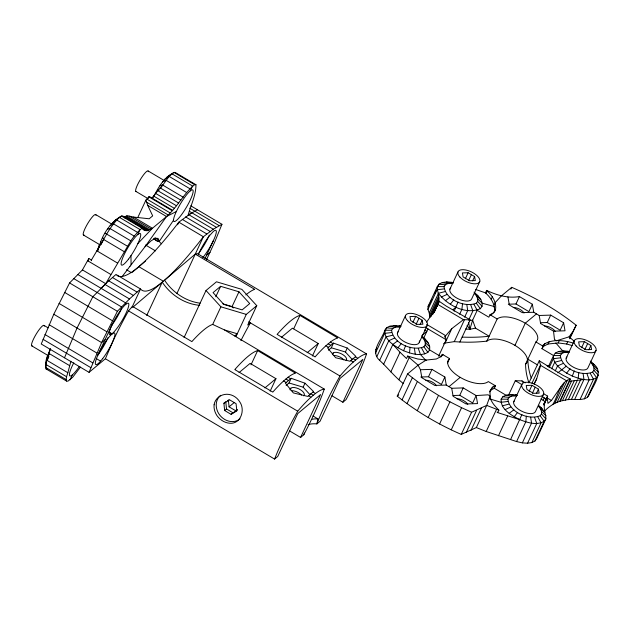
<?xml version="1.0" encoding="UTF-8"?>
<svg xmlns="http://www.w3.org/2000/svg" width="630" height="630" viewBox="0 0 630 630"><rect width="100%" height="100%" fill="white"/><g stroke="black" fill="none" stroke-linecap="round" stroke-linejoin="round"><path stroke-width="0.94" d="M438.023 303.739C440.48 297.998 437.244 292.249 437.291 286.626L439 284.201C443.197 281.437 448.56 281.704 453.285 282.681M80.467 367.101L72.757 377.173L67.938 381.182L66.607 381.087L45.935 368.834C45.785 362.195 47.352 354.974 50.597 348.957M98.957 247.771C101.887 235.187 110.037 222.595 121.519 216.019L122.85 216.114L147.42 230.659L152.444 228.265L166.548 216.531C177.353 207.191 183.637 193.575 194.623 184.645L195.954 184.748C196.048 194.969 190.882 205.223 188.11 215.121L197.403 209.735M403.318 383.544C394.569 376.701 387.773 367.849 379.638 360.376C369.416 351.327 382 339.633 384.859 330.254L386.568 327.828C390.781 324.765 396.057 325.946 400.869 325.852M391.6 330.246L384.859 330.254C384.135 340.673 395.64 346.626 403.586 350.745C411.099 353.611 420.391 356.816 427.904 352.335L429.613 349.91C430.573 344.602 426.675 339.578 422.187 337.176L424.289 340.003L425.305 342.673L425.171 344.988L423.888 346.807C412.233 351.524 393.183 343.318 391.6 330.246L392.884 328.427L395.223 327.238L400.412 326.875M438.913 297.848L429.723 317.551L429.274 312.984L427.92 309.425L428.101 306.33L437.291 286.626L444.032 286.626L445.315 284.807L447.647 283.61L452.844 283.256M444.906 291.611L438.456 293.281C447.481 305.306 465.578 315 480.336 308.716L482.044 306.29C483.005 300.982 479.099 295.95 474.618 293.556L476.721 296.384L477.737 299.045L477.603 301.368L476.319 303.188C464.656 307.905 445.607 299.699 444.032 286.626M517.128 395.238C512.403 394.262 507.032 393.994 502.834 396.766L501.126 399.184C500.409 409.602 511.914 415.564 519.852 419.682C527.373 422.549 536.665 425.754 544.178 421.273L545.887 418.848C545.934 413.225 542.698 407.484 545.155 401.735L540.949 398.861M540.564 408.941L544.714 412.201L541.918 408.429L538.461 406.114L540.564 408.941L541.58 411.603L541.438 413.926L540.162 415.745C528.499 420.462 509.449 412.256 507.874 399.184L509.15 397.365L511.489 396.168L516.679 395.813M534.303 384.009L536.673 378.921L540.635 365.392L539.233 360.785L528.893 382.953L527.46 378.071A183.007 83.94 25 0 1 525.577 364.124L535.917 341.956A22.94 10.521 25 0 0 525.278 323.198A22.94 10.521 25 0 0 497.165 318.977L489.998 314.724L488.849 317.197L477.217 310.307L473.981 304.377M548.872 366.967L548.966 365.416L553.557 355.564L555.266 353.139C559.464 350.367 564.834 350.634 569.559 351.619M573.245 343.074C564.149 340.365 553.392 338.916 544.792 343.775L541.934 348.673L553.557 355.564L553.376 358.659L549.163 367.692M544.029 411.626C549.738 405.594 556.928 401.137 565.26 400.144C572.56 398.018 580.726 401.515 587.42 397.357L589.129 394.931C593.586 384.56 605.997 369.983 590.893 362.494L592.995 365.321L594.011 367.983L593.87 370.306L592.586 372.125C580.931 376.842 561.881 368.629 560.306 355.556L561.582 353.737L563.921 352.548L569.11 352.194M46.179 365.928L46.344 363.998M47.431 355.8L46.47 358.785L45.888 364.455L66.552 376.709L66.134 379.559L66.607 381.087M97.855 250.787L99.115 244.968M409.5 352.926L410.083 347.248M462.514 303.628L461.932 309.306L459.632 314.228M526.357 416.186L525.774 421.864L516.584 441.567L486.195 431.503L476.343 427.565L461.255 434.401C438.385 424.47 416.706 411.729 397.231 396.136L407.571 373.968L418.107 365.195L426.14 360.069L436.299 358.998L440.685 356.761L443.095 354.753L449.552 358.588A22.94 10.521 25 0 0 460.199 377.346A22.94 10.521 25 0 0 488.313 381.567L495.479 385.812L494.329 388.277L491.211 389.868L489.77 391.915M593.87 370.306L598.319 375.228L596.61 377.654C591.105 381.221 584.144 379.732 578.198 378.236L578.781 372.566M46.47 358.785L45.462 367.306L66.134 379.559M97.831 250.086L98.146 247.952M543.517 393.663L547.659 396.12L543.903 405.082M567.158 352.068L562.7 350.902L556.006 343.169L558.18 342.948L566.638 344.019L572.095 345.539M88.192 260.867L88.822 258.489L91.413 260.025L91.169 260.702M66.552 376.709L67.843 372.732L47.171 360.478L50.313 348.8M67.843 372.732L70.93 361.234M434.172 312.401L439.173 301.282L446.253 306.117L470.177 319.851L459.845 342.011L454.262 341.649L445.095 343.019L443.441 343.87M543.95 404.302L547.659 396.12M312.921 415.926L317.953 418.911L316.874 423.895A27.24 12.49 25 0 0 308.086 424.683M465.468 329.065L469.901 329.301L472.626 320.158L477.217 310.307M289.698 430.983L300.589 437.44L303.762 434.794L304.369 433.054M88.822 258.489L82.436 269.908L69.576 282.949L53.794 314.244L41.241 344.004L89.043 372.346L105.375 358.761L113.085 340.885A102.422 19.231 -59.3 0 1 128.504 310.873L132.45 306.377L191.874 341.61L193.528 339.783A102.422 19.231 -59.3 0 1 211.444 324.883L212.696 324.426L224.579 329.978L324.277 389.088A102.422 19.231 -59.3 0 1 306.282 429.975L303.762 434.794M64.496 357.793L77.049 328.033L92.838 296.738L108.738 280.822L116.007 274.444L140.553 288.997A152.177 28.578 -59.3 0 0 160.666 283.476L195.268 254.111L197.355 253.583L366.565 353.91A102.422 19.231 -59.3 0 1 348.571 394.789L346.051 399.617L342.877 402.255L331.986 395.798M89.043 372.346L101.595 342.586L117.385 311.291L129.473 298.966L140.553 288.997L131.828 307.7M190.756 205.797L221.949 224.288L214.783 241.896L206.451 259.859M105.375 358.761L274.586 459.081L276.231 454.978A102.422 19.231 -59.3 0 1 297.714 411.193A102.422 19.231 -59.3 0 1 310.968 397.231L315.488 393.474A102.422 19.231 -59.3 0 1 324.277 389.088M403.586 350.745L405.641 345.618M454.096 311.228L458.073 301.99M510.67 439.386L521.916 414.548M578.198 378.236L572.284 376.055L574.347 370.928M47.171 360.478L48.888 356.446M124.551 217.917L125.11 216.602L127.26 215.649L133.599 217.09L149.192 218.775L152.688 215.869L147.703 205.356L145.9 200.135L149.31 196.473L172.565 210.262M137.749 217.61L145.9 200.135M70.032 379.851L72.332 374.921M137.797 234.533L140.088 229.603L142.191 228.273L143.522 228.367L144.672 230.399L147.42 230.659M98.138 354.58L112.038 324.781M190.228 190.914L192.52 185.984L171.848 173.73C162.737 178.952 157.776 188.74 153.09 197.718M177.613 224.784L178.826 222.177L191.78 212.735M146.727 315.457L162.249 282.153A47.25 41.044 50.2 0 0 199.671 305.329M176.865 293.58L203.372 236.73L213.302 229.225L221.949 224.288M204.931 258.765L213.515 240.353M184.07 337.554L206.01 290.517L216.492 281.791L241.873 289.375L256.772 305.676L247.74 325.041L250.362 322.859A102.422 19.231 -59.3 0 0 240.888 340.641M215.767 296.754L220.634 286.319L238.959 291.792L249.724 303.573L242.148 309.873L223.815 304.4L213.058 292.627L220.634 286.319M212.696 324.426L220.902 306.818L206.01 290.517M233.336 307.96L232.068 306.574L238.959 291.792M236.022 336.412L246.283 314.401L256.772 305.676M251.008 364.833L257.646 350.587L295.439 373.141A102.422 19.231 -59.3 0 0 288.099 377.236L283.579 380.993A102.422 19.231 -59.3 0 0 273.168 391.679L272.798 392.104L234.809 369.589L235.187 369.156A102.422 19.231 -59.3 0 1 257.457 350.627L257.646 350.587M293.706 328.766L299.935 315.402L337.727 337.956A102.422 19.231 -59.3 0 0 330.388 342.051L325.868 345.807A102.422 19.231 -59.3 0 0 315.457 356.493L315.087 356.919L277.098 334.404L277.476 333.971A102.422 19.231 -59.3 0 1 299.746 315.441L299.935 315.402M270.136 391.175L275.956 378.693L250.118 363.376L239.046 372.59M286.114 385.387L289.028 382.969L291.202 378.299L304.975 383.205L313.582 391.569L307.755 396.412L293.328 392.899L285.374 383.15L291.202 378.299M290.099 389.797L290.839 388.19M312.425 355.989L318.245 343.515L292.407 328.191L281.334 337.404M310.133 394.837L303.125 387.174L304.975 383.205M328.403 350.209L331.317 347.784L333.49 343.114L347.264 348.028L355.863 356.383L350.044 361.226L335.617 357.722L327.663 347.965L333.49 343.114M332.38 354.611L333.128 353.013M300.589 437.44L320.575 394.585L297.738 413.587L277.759 456.435L274.586 459.081M352.414 359.659L345.413 351.989L347.264 348.028M342.877 402.255L362.864 359.399L340.027 378.402L320.048 421.257L316.874 423.895L318.52 419.793A102.422 19.231 -59.3 0 1 340.003 376.008A102.422 19.231 -59.3 0 1 353.257 362.045L357.777 358.289A102.422 19.231 -59.3 0 1 366.565 353.91M384.969 331.254L386.568 327.828L392.884 328.427M375.488 353.052L384.678 333.349L391.466 332.569M376.842 356.604L386.032 336.9L392.482 335.231M379.638 360.376L388.828 340.673L394.577 338.058M397.475 332.829L405.515 315.583M383.694 364.101L392.884 344.397L397.617 340.861M412.902 322.395L415.713 316.362L422.179 320.197L422.887 324.206L417.131 324.395L410.673 320.56L409.965 316.551L415.713 316.362M390.82 371.944L400.011 352.241L392.884 344.397M416.131 324.316L418.95 318.276M420.163 324.505L422.179 320.197M430.211 303.054L431.802 299.62M434.606 293.627L436.196 290.202M438.197 285.918L439 284.201L445.315 284.807M427.92 309.425L437.102 289.721L443.89 288.942M426.14 360.069L417.682 358.99L407.665 356.068L406.515 358.533L400.011 352.241M429.274 312.984L438.456 293.281M398.869 379.725L409.209 357.557L407.665 356.068M429.605 315.299L438.795 295.596M431.211 316.291L438.803 300.022M419.297 342.413L427.337 325.167M432.747 314.394L438.472 302.101M434.031 312.307L439.173 301.282M434.109 312.275L439.071 301.636M423.588 338.357L427.983 328.939L425.825 327.466M449.907 289.202L457.947 271.963M402.066 399.853L412.398 377.685L407.571 373.968M407.043 403.657L417.383 381.489L412.398 377.685M465.334 278.775L468.145 272.743L474.61 276.57L475.311 280.586L469.563 280.767L463.105 276.94L462.396 272.924L468.145 272.743M468.562 280.689L471.374 274.656M472.594 280.878L474.61 276.57M420.832 377.008L428.502 376.764L431.952 369.369L444.867 377.023L446.284 385.056L451.71 388.269L463.215 387.907L476.138 395.561L488.085 394.821L490.108 396.026C490.368 401.751 495.188 406.2 498.873 410.146L497.724 412.611L519.852 419.682M438.606 356.139L446.245 339.767L444.843 335.16L426.62 324.363M445.095 343.019L451.812 328.616L463.483 319.646L470.177 319.851M441.622 355.981L442.394 354.336L443.095 354.753M417.241 410.736L427.581 388.568L417.383 381.489M479.761 281.547L471.728 298.785A11.931 5.473 25 0 1 457.624 298.525A11.931 5.473 25 0 1 450.741 288.02M464.633 317.173L467.688 310.606L466.838 304.605M454.262 341.649L464.601 319.481M447.544 362.896L449.552 358.588M468.696 319.977L472.909 310.952L470.744 304.865M444.867 377.023L441.417 384.418L428.502 376.764M486.596 290.399C492.022 295.36 496.81 301.975 495.519 309.724L494.369 312.197C495.574 304.487 490.943 297.801 485.447 292.863L486.596 290.399C496.944 295.242 507.882 298.541 519.435 296.58L532.35 304.235L533.767 312.267L539.193 315.48L550.699 315.118L563.622 322.773L565.031 330.805L553.526 331.167L540.611 323.513L539.193 315.48M428.172 417.564L438.512 395.388L427.581 388.568M486.147 293.438L487.297 290.973M491.227 299.313L492.377 296.84M494.156 304.983L495.306 302.518L501.165 296.092L511.702 287.327C534.634 297.25 556.573 309.645 576.159 325.23L569.748 338.782M439.583 423.982L449.922 401.814L438.512 395.388M453.057 395.514L459.766 395.301L463.215 387.907M510.875 289.099L511.702 287.327M497.165 318.977L486.825 341.145A22.94 10.521 25 0 1 511.45 343.484A22.94 10.521 25 0 1 527.404 360.951M451.23 429.857L461.57 407.689L449.922 401.814M508.315 304.219L515.986 303.975L519.435 296.58M461.255 434.401L471.594 412.233L486.683 405.397L490.108 396.026L489.959 390.813L492.361 387.395L494.77 385.395M466.263 432.479L476.603 410.311M471.012 430.369L481.351 408.193M491.211 389.868L492.361 387.395L495.479 385.812M532.35 304.235L528.901 311.63L515.986 303.975M476.343 427.565L486.683 405.397L498.873 410.146M486.195 431.503L496.534 409.327M508.457 395.356L515.293 380.701L521.986 380.898L525.302 382.867M540.54 322.725L547.249 322.513L550.699 315.118M513.749 401.759L521.79 384.52M498.464 435.771L507.654 416.06M541.934 348.673L544.792 343.775L542.375 345.783L535.917 341.956M543.643 346.248L548.029 344.011L549.179 341.539M531.996 383.205L540.682 364.589M529.176 391.332L531.988 385.3L538.445 389.127L539.154 393.144L533.405 393.325L526.94 389.498L526.239 385.481L531.988 385.3M563.622 322.773L560.172 330.167L547.249 322.513M532.405 393.246L535.216 387.214M536.437 393.443L538.445 389.127M551.667 368.778L554.731 362.211L553.376 358.659L560.164 357.879M543.603 394.104L535.563 411.351A11.931 5.473 25 0 1 521.467 411.083A11.931 5.473 25 0 1 514.576 400.578M569.646 337.987L576.159 325.23M555.235 370.912L557.534 365.983L563.283 363.376M516.584 441.567L522.349 442.874L531.531 423.171L530.673 417.17M543.107 400.334L544.249 397.877M543.863 404.106L547.171 397.01M543.824 404.499L547.431 396.774M566.181 358.139L574.213 340.901M522.349 442.874L527.562 443.213L536.752 423.51L534.587 417.422M527.562 443.213L531.877 442.567L541.06 422.864L537.823 416.942M531.877 442.567L534.988 440.976L544.178 421.273L540.162 415.745M552.935 404.216C558.164 396.168 559.464 381.717 570.497 379.142L560.157 401.31M554.778 403.271L564.385 382.662M581.608 347.713L584.419 341.68L590.877 345.508L591.586 349.524L585.837 349.705L579.372 345.878L578.663 341.862L584.419 341.68M557.133 402.286L567.472 380.118M559.676 401.436L570.008 379.268M584.837 349.626L587.648 343.594M562.385 400.719L571.567 381.016L583.963 379.543L583.104 373.543M565.26 400.144L574.442 380.441M588.869 349.815L590.877 345.508M568.284 399.703L577.474 380M571.465 399.404L580.647 379.701M596.035 350.485L587.995 367.723A11.931 5.473 25 0 1 573.899 367.463A11.931 5.473 25 0 1 567.008 356.958M574.773 399.247L583.963 379.543M579.994 399.593L589.176 379.882L587.018 373.803M584.301 398.94L593.491 379.236L590.255 373.314M587.42 397.357L596.61 377.654L592.586 372.125M558.18 342.948L559.338 340.476M566.638 344.019L567.788 341.555M438.307 303.542L434.338 310.968L426.66 322.032M101.005 288.272L105.698 283.689L130.812 240.865L134.198 236.124L140.088 229.603L119.424 217.35C111.415 225.067 105.848 234.943 100.91 244.81L100.658 241.337M148.578 197.93L149.31 196.473M534.019 383.749L536.673 378.921M91.413 260.025L103.611 239.447L102.682 237.313M160.634 188.023L169.123 176.408L173.951 172.392L175.282 172.494L195.954 184.748M161.595 243.779A183.007 34.367 -59.3 0 1 159.524 241.755L159.28 241.369L173.518 220.248M551.439 400.467L547.257 397.987L547.942 403.381L551.439 400.467L561.314 386.253M375.669 349.957L376.953 348.138M428.101 306.33L429.384 304.51M440.685 356.761L442.394 354.336M490.699 315.15L493.117 313.142L495.519 309.724M534.988 440.976L536.697 438.551L545.887 418.848L541.438 413.926M129.922 266.38L145.01 246.739L166.548 216.531L176.345 211.507A18.349 3.449 -59.3 0 1 192.796 189.984A18.349 3.449 -59.3 0 1 180.865 215.578A18.349 3.449 -59.3 0 1 176.345 211.507M553.526 331.167L554.495 339.57L556.526 340.767L569.095 336.829L572.127 332.664M151.893 198.001L162.571 184.984L183.243 197.237M397.916 347.839L401.397 343.437M450.348 304.211L453.82 299.809M514.19 416.776L517.663 412.374M561.18 360.549L554.731 362.211L557.534 365.983L561.582 369.716L566.614 373.149L570.095 368.747M444.536 337.089L451.812 328.616M137.891 243.495L152.444 228.265L133.599 217.09M145.01 246.739L150.806 241.046L155.263 238.211L158.091 238.416L159.28 241.369M132.174 272.365L145.522 261.009M133.017 307.086L163.39 281.24L138.844 266.687A152.177 28.578 -59.3 0 1 117.007 275.412M105.092 339.68L101.595 342.586L53.794 314.244M206.561 255.252L210.058 252.346M234.636 335.947L237.258 333.766L224.579 329.978M223.902 403.271L229.619 399.853L236.077 403.68L236.817 410.933L231.1 414.351L224.642 410.516L223.902 403.271L225.768 401.719L226.509 408.965L232.966 412.8L237.053 410.358M224.642 410.516L226.509 408.965M237.163 409.689L235.533 410.666L229.068 406.838L234.234 402.538M231.1 414.351L232.966 412.8M235.533 410.666L237.006 409.437M264.884 387.907L275.956 378.693M307.172 352.721L318.245 343.515M422.336 335.136L426.833 331.404L424.675 329.931M453.017 309.613L456.01 307.125M397.231 396.136L398.735 394.884M448.993 386.662L460.199 377.346M536.484 313.874L525.278 323.198L514.938 345.366L515.608 344.815M557.841 372.826L566.323 366.172M445.315 300.778L450.048 297.234M509.158 413.335L513.891 409.791M547.486 366.495L548.966 365.416L547.1 365.88M114.542 220.744L121.519 216.019L142.191 228.273M164.926 179.133L169.123 176.408L189.795 188.661M112.494 222.752L116.7 220.027L137.364 232.289M166.974 177.124L173.951 172.392L194.623 184.645M125.921 304.18L127.496 303.18L128.496 303.258A18.349 3.449 -59.3 0 1 118.243 326.545A18.349 3.449 -59.3 0 1 110.108 329.482A18.349 3.449 -59.3 0 1 125.921 304.18L125.551 302.825L77.742 274.475M227.398 400.743L229.029 399.766M162.556 182.015L165.958 180.243L186.63 192.504M110.124 225.634L113.526 223.87L134.198 236.124M489.998 314.724L493.117 313.142M441.26 297.045L447.009 294.438M505.102 409.602L510.851 406.996M126.756 218.405L127.693 218.137M569.347 381.607L571.567 381.016M502.299 405.838L508.749 404.169M160.012 185.566L162.571 184.984M107.58 229.186L110.14 228.603L130.812 240.865M477.737 299.045L482.226 303.195L494.203 306.526M467.066 325.615L469.901 329.301L475.5 328.143L489.124 336.223A183.023 83.947 25 0 1 462.137 337.089M469.177 320.67L472.626 320.158L475.5 328.143M548.029 344.011L556.006 343.169M507.733 401.499L500.945 402.279L489.518 398.829M533.767 312.267L522.262 312.63L509.347 304.975L507.93 296.943M409.209 357.557L418.107 365.195L420.446 369.731L431.952 369.369M446.284 385.056L434.779 385.418L421.856 377.764L420.446 369.731M553.557 355.564L560.306 355.556M501.126 399.184L507.874 399.184M459.845 342.011L466.94 342.192A183.007 83.916 25 0 0 486.801 341.129M317.953 418.911L316.677 418.856A27.24 12.49 25 0 0 312.252 419.249M116.117 219.744L117.109 219.815M45.935 368.834L47.266 368.928M555.266 353.139L561.582 353.737M502.834 396.766L509.15 397.365M442.11 282.618L447.647 283.61M558.385 351.548L563.921 352.548M389.679 326.238L395.223 327.238M511.489 396.168L505.953 395.175L494.329 388.277M400.853 326.308L399.207 325.93L400.79 326.466M446.426 281.964L450.883 283.13M393.994 325.592L398.451 326.75M510.269 394.53L514.726 395.687M222.902 303.841L232.068 306.574M220.902 306.818L246.283 314.401M331.317 347.784L345.413 351.989M289.028 382.969L303.125 387.174M451.639 282.311L453.222 282.846M567.913 351.249L569.488 351.784M515.482 394.868L517.057 395.404M475.524 289.414L485.447 292.863M157.469 189.551L159.185 190.299M105.045 233.171L127.425 246.173M461.57 407.689L471.594 412.233M566.614 373.149L572.284 376.055M570.497 379.142L562.519 375.047L539.233 360.785M542.375 345.783L543.084 346.201M493.66 306.652L494.219 306.983M555.369 343.24L555.928 343.57M437.811 304.432L463.483 319.646M540.635 365.392L566.299 380.607M537.492 364.904L527.877 359.202A183.023 83.947 25 0 0 531.192 378.031M427.983 328.939L446.245 339.767M515.293 380.701L521.931 384.639M148.144 170.966L164.588 180.715M160.272 187.96L180.944 200.214M441.244 356.808L429.613 349.91L425.171 344.988M189.685 208.136L219.216 225.642M158.004 190.803L178.676 203.057M189.291 211.263L216.326 227.288M155.791 193.505L176.463 205.758M188.756 214.673L213.302 229.225M153.626 196.048L174.297 208.302M185.582 216.893L210.129 231.446M148.932 196.899L172.187 210.688M135.844 191.386L148.176 198.694M182.267 219.398L206.813 233.95M146.885 199.119L170.139 212.909M146.538 202.136L168.163 214.956M147.703 205.356L166.548 216.531M459.766 395.301L472.689 402.956L476.138 395.561L477.548 403.594L466.042 403.956L453.127 396.301L451.71 388.269M195.268 254.111L254.693 289.343L253.725 289.698A102.422 19.231 -59.3 0 0 245.802 294.942M129.583 216.24L151.2 229.06M126.583 216.011L149.838 229.8M125.323 216.547L148.57 230.328M125.11 216.602L148.365 230.391M143.081 228.816L146.388 230.777M142.986 229.218L145.467 230.69M143.018 229.414L144.672 230.399M154.901 237.857L158.595 240.046M330.388 342.051L332.892 343.539M355.265 356.808L357.777 358.289M153.594 238.652L158.524 241.573A183.023 34.367 -59.3 0 1 154.358 238.691M328.191 343.791L330.695 345.279M353.076 358.549L355.58 360.029M325.868 345.807L328.38 347.295M350.752 360.565L353.257 362.045M95.713 214.594L112.156 224.343M145.546 245.007L155.508 250.913M248.685 321.867L340.003 376.008M103.611 239.447L124.275 251.701M83.412 235.006L99.855 244.755M96.776 250.772L117.448 263.025M126.496 269.742L131.434 272.672M288.099 377.236L290.603 378.724M312.976 391.994L315.488 393.474M87.562 260.678L110.817 274.467M285.902 378.976L288.414 380.465M310.787 393.734L313.291 395.215M112.431 277.499L136.978 292.052M283.579 380.993L286.091 382.481M308.464 395.75L310.968 397.231M108.738 280.822L133.284 295.375M82.436 269.908L105.698 283.689M104.927 284.413L129.473 298.966M128.504 310.873L297.714 411.193M73.71 278.586L121.519 306.928M69.576 282.949L117.385 311.291M64.575 292.383L112.384 320.725M109.187 331.986L112.022 333.987L110.549 333.113M58.999 303.392L106.801 331.734M49.069 324.694L96.87 353.036M44.029 325.426L48.14 327.86M96.185 358.509L100.611 361.14M44.935 334.506L92.744 362.849M43.053 339.326L90.862 367.668M48.927 353.383L69.599 365.636M31.728 345.846L48.171 355.588M542.099 396.404L546.297 399.27M592.995 365.321L597.145 368.574M476.721 296.384L480.871 299.644M424.289 340.003L428.439 343.263M497.023 412.036L497.724 412.611M569.095 336.829L574.119 341.137M590.294 361.077L594.342 364.809M474.02 292.139L478.076 295.872M538.54 405.318L541.918 408.429M421.588 335.766L425.644 339.491M594.011 367.983L598.5 372.133M541.58 411.603L546.068 415.753M425.305 342.673L429.794 346.815M426.014 360.573L420.478 354.572L418.312 348.484M477.603 301.368L482.044 306.29M476.319 303.188L480.336 308.716M423.888 346.807L427.904 352.335M521.986 380.898L522.971 382.355M421.549 348.004L424.793 353.926M122.85 216.114L123.007 216.625M468.665 322.694L469.901 329.301M414.406 348.232L415.265 354.233M228.422 400.491L229.068 406.838M48.975 352.17L49.164 354.777M130.977 255.646L131.071 264.836M544.525 326.009A7.647 3.504 25 0 1 555.29 331.53M513.261 307.471A7.647 3.504 25 0 1 524.026 312.992M527.184 361.856A22.94 10.521 25 0 1 525.585 364.124M457.041 398.798A7.647 3.504 25 0 1 467.806 404.318M425.778 380.26A7.647 3.504 25 0 1 436.543 385.78M419.383 340.901A11.931 5.473 25 0 1 406.602 342.815A11.931 5.473 25 0 1 398.31 331.648M202.828 257.599A18.349 3.449 -59.3 0 0 214.72 237.581A18.349 3.449 -59.3 0 0 213.412 231.391L208.995 236.282A18.349 3.449 -59.3 0 0 198.245 254.937M107.951 337.641A18.349 3.449 -59.3 0 1 97.492 355.596M121.535 308.566A18.349 3.449 -59.3 0 1 111.392 325.789M209.333 235.045A18.349 3.449 -59.3 0 1 198.883 252.992M138.844 266.687A169.58 31.846 -59.3 0 0 178.826 222.177L203.372 236.73A169.58 31.846 -59.3 0 1 166.233 278.743L164.58 280.216A47.25 41.044 50.2 0 0 200.135 303.188M290.249 389.915A7.647 3.504 25 0 1 298.447 388.694A7.647 3.504 25 0 1 303.762 395.853M291.674 390.695A7.647 3.504 25 0 1 301.557 395.041M240.101 418.887A15.293 13.277 50.2 0 1 220.114 415.548A15.293 13.277 50.2 0 1 220.626 395.309M332.538 354.737A7.647 3.504 25 0 1 340.728 353.509A7.647 3.504 25 0 1 346.051 360.667M333.955 355.509A7.647 3.504 25 0 1 343.846 359.856M136.489 191.433A11.931 2.236 -59.3 0 1 140.301 179.652A11.931 2.236 -59.3 0 1 148.373 171.714M79.293 366.479A18.349 3.449 -59.3 0 1 69.828 375.905A18.349 3.449 -59.3 0 1 73.82 362.754M84.058 235.053A11.931 2.236 -59.3 0 1 87.869 223.272A11.931 2.236 -59.3 0 1 95.941 215.334M32.374 345.894A11.931 2.236 -59.3 0 1 36.186 334.105A11.931 2.236 -59.3 0 1 44.258 326.167M129.938 266.309A182.983 34.343 -59.3 0 1 122.181 276.507M214.105 404.791C213.696 408.618 214.83 412.406 216.941 415.595A15.159 12.025 45.1 0 0 229.855 423.25C240.849 424.077 245.416 409.98 239.802 401.924A15.159 14.033 58.5 0 0 226.887 394.262C220.807 394.238 214.964 398.585 214.105 404.791M102.659 358.659L100.288 361.533A18.349 3.449 -59.3 0 1 99.445 351.926A18.349 3.449 -59.3 0 1 114.786 333.325A18.349 3.449 -59.3 0 1 102.659 358.659M576.151 345.98A11.931 5.473 25 0 0 595.2 351.666A11.931 5.473 25 0 0 584.026 339.428A11.931 5.473 25 0 0 576.151 345.98M459.884 277.043A11.931 5.473 25 0 0 478.934 282.728A11.931 5.473 25 0 0 467.751 270.49A11.931 5.473 25 0 0 459.884 277.043M523.719 389.6A11.931 5.473 25 0 0 542.776 395.286A11.931 5.473 25 0 0 531.594 383.056A11.931 5.473 25 0 0 523.719 389.6M407.452 320.662A11.931 5.473 25 0 0 426.502 326.356A11.931 5.473 25 0 0 415.32 314.118A11.931 5.473 25 0 0 407.452 320.662M128.433 259.198A18.349 3.449 -59.3 0 0 140.364 233.604A18.349 3.449 -59.3 0 0 123.913 255.126A18.349 3.449 -59.3 0 0 128.433 259.198"/></g></svg>
